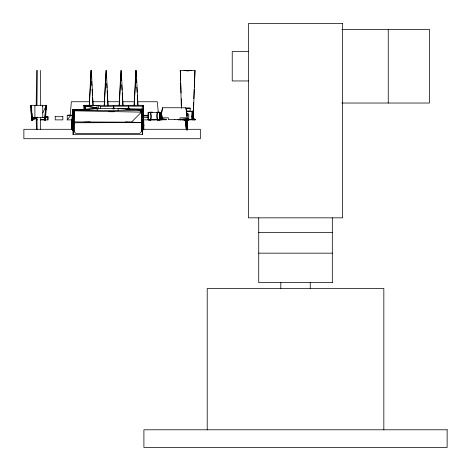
<?xml version="1.0" encoding="UTF-8"?>
<svg xmlns="http://www.w3.org/2000/svg" width="471" height="471" viewBox="0 0 471 471"><rect width="100%" height="100%" fill="white"/><g stroke="black" fill="none" stroke-linecap="round" stroke-linejoin="round"><path stroke-width="0.71" d="M332.308 282.6L332.32 217.838M152.327 112.228L148.194 112.31L148.177 119.728L150.838 119.881M186.822 115.012L187.676 115.112L187.658 118.763L181.953 119.304L188.718 119.881L188.806 114.141L187.069 113.641L186.822 115.012L187.929 115.165M113.646 109.007L113.658 106.187L142.319 106.14L143.508 105.321L143.431 119.911M148.2 112.31L148.165 119.722L150.732 119.881M36.196 105.321L36.591 70.391M36.944 105.321L37.339 70.391M98.592 108.883L98.645 105.321L100.582 106.552L113.658 106.187L114.235 108.978M128.512 109.007L128.554 106.187L129.142 108.978M71.792 128.948L71.356 127.099L72.711 109.496L73.794 109.943L74.077 131.65L75.849 133.423L139.681 133.423L141.453 131.65L141.789 109.908L142.684 109.266L143.337 118.804M84.921 109.672L84.98 106.14L83.691 105.321L83.95 109.596M40.471 129.607L40.712 117.332M74.077 122.766L141.453 122.548L141.653 111.933L139.681 110.373L75.849 110.373L73.794 109.943L73.064 119.828L73.129 134.653L142.43 134.606L141.789 109.908L118.109 108.601L97.42 108.601L73.794 109.943L73.129 134.653M71.686 129.507L72.711 109.496L89.472 109.443M74.077 131.65L74.371 110.809L75.849 110.373M72.793 130.714L73.064 119.828L71.922 120.205L72.493 130.102M193.24 117.956L194.982 70.42L180.263 70.42L181.376 108.248M192.922 120.452L193.157 114.653M193.34 110.302L193.663 102.325M193.816 98.698L194.205 89.272M194.293 87.1L194.982 70.42M188.182 119.293L188.182 119.822L191.385 119.469L191.503 119.822L192.027 110.997M141.765 126.781L142.213 119.828L141.483 120.358L142.407 129.466M62.843 116.702L55.189 116.702M192.969 119.822L192.88 116.29L191.579 116.26L192.58 116.29L192.969 119.822C192.451 117.997 193.864 111.127 192.615 111.174M192.998 117.202L193.917 119.116L194.982 119.322L194.941 119.881L193.599 119.652L192.745 117.803M194.976 119.322L193.917 119.116L192.869 116.767L193.952 119.151L194.982 119.322L194.941 119.881L193.599 119.652L194.941 119.881L194.982 119.322L193.94 119.139L193.01 117.208M143.096 130.067L143.732 121.4L142.566 120.17L141.483 120.358L141.959 122.472M183.337 119.822L183.378 119.234L183.131 119.822M45.463 116.001L45.799 111.733M45.911 110.308L46.305 105.321L30.603 105.321L31.781 120.276L31.498 116.714M184.756 119.822L184.803 119.234L184.573 119.822L182.842 119.381L184.932 119.822L183.896 119.434M70.191 115.289L71.368 101.748L89.731 101.748M45.169 118.139L44.981 120.276L44.539 117.332L46.305 105.321L42.773 112.905M45.422 115.289L45.734 111.733M45.928 109.596L46.305 105.321L45.911 106.658M143.419 129.46L143.79 125.404L143.437 120.27M141.954 109.637L142.319 106.14M45.452 112.61L45.622 111.156M45.964 108.236L46.305 105.321L45.422 120.276L44.539 117.332L33.117 117.332L32.234 120.276L36.944 117.332L37.18 129.607M142.442 114.506L142.118 117.332L142.118 114.394M142.772 111.68L143.508 105.321L93.364 105.321M71.851 129.543L72.246 126.752M72.646 123.961L73.14 120.476L71.922 120.205M141.536 111.586L141.789 109.908L132.881 109.49M183.608 119.822L183.696 119.234L183.802 119.822M42.496 106.734L42.737 105.321L42.773 117.332M162.189 117.827L161.476 113.641L162.495 107.747L185.857 107.771L186.928 113.652L186.216 117.827L180.028 117.827L180.028 119.622L168.377 119.622L168.377 117.827L162.189 117.827L161.594 114.347M183.378 119.234L183.443 119.822M161.476 113.646L162.495 107.753M72.263 122.113L71.356 127.099L72.369 122.913M72.522 120.688L73.429 115.707M73.688 114.282L74.371 110.809L141.453 112.145M32.528 120.276L32.882 118.509M127.965 108.978L128.554 106.187M113.058 108.978L113.658 106.187M72.705 121.518L73.046 120.123M157.12 119.881L159.781 119.722L159.757 112.304L157.467 112.304L156.984 114.73L157.226 119.881M31.486 120.276L32.193 117.921M184.603 119.822L184.903 119.234L184.585 119.822L184.514 119.234M192.58 116.879L192.88 116.29L192.386 111.58L186.104 111.58M153.269 119.764L153.363 119.764M159.651 119.852L157.455 119.84L159.71 119.852L159.516 114.247L161.341 113.641L161.582 115.012L160.741 115.107L160.729 118.745L166.457 119.758L159.61 119.805L159.598 114.141M72.346 119.881L67.247 119.881L70.856 115.289L72.316 115.307M141.653 111.933L131.403 122.195L74.077 121.901M187.658 118.763L181.953 119.758L188.794 119.805M34.424 117.332L33.8 117.85L33.117 117.332M33.435 119.169L34.542 118.433M36.944 117.332L32.234 120.276L31.351 105.321L31.763 108.147M157.373 119.764L157.373 119.469A13.17 13.17 0 0 1 157.373 112.64L157.373 112.345L150.585 112.64A13.17 13.17 0 0 1 150.585 119.469L150.585 119.764M142.43 134.606L141.789 109.908L139.681 110.373L141.012 111.704M159.516 114.247L161.341 113.641M151.032 119.764L148.177 119.728C152.604 121.377 150.802 114.571 150.49 112.304L150.732 112.228M182.165 119.234L182.354 119.822L184.19 119.381M154.688 119.764L155.218 119.764L154.252 119.764M150.49 112.304L150.838 112.228M187.805 70.921L191.155 70.42M36.638 117.438L33.8 117.85L37.079 117.562M191.426 119.469L177.797 119.752L181.082 119.822M161.582 115.012L160.735 115.101L160.746 118.763L166.457 119.304L159.61 119.805M186.545 110.991L190.225 110.991L190.213 108.153L186.322 108.153M143.178 117.803L148.294 117.332M85.316 109.637L84.98 106.14L96.991 105.321L96.991 107.782L84.98 106.14L85.098 109.637M74.077 117.821L73.794 109.943L89.237 109.349M67.247 119.881L67.247 115.289L70.191 115.112M73.794 109.943L97.42 108.601L97.42 110.373M190.213 108.153L186.534 108.165M84.126 122.195L90.032 121.901L90.032 122.195M174.529 119.622L174.876 119.622M159.787 119.734L156.92 119.764M45.287 116.637L46.688 116.702L45.316 116.902M131.75 109.301L142.684 109.266L118.109 108.601L118.109 110.373M125.845 109.29L142.684 109.266M341.887 29.438L429.464 29.438L429.464 103.031L341.887 103.031M248.423 51.516L232.232 51.516L232.232 80.953L248.423 80.953M92.569 101.748L105.163 101.748M107.364 101.748L119.716 101.748M122.401 101.748L134.571 101.748M137.491 101.748L157.326 101.748L158.256 112.298M83.691 105.321L93.052 105.321L91.374 70.391L89.284 105.321L90.956 70.391L91.262 75.484M149.69 112.304L152.522 112.228M156.925 112.228L161.253 112.31L161.253 113.658M158.415 112.228L158.957 112.304L158.609 112.228M67.247 115.289L71.368 115.289M141.895 115.289L148.512 115.289M192.58 116.29L192.88 116.29M45.104 116.643L48.16 116.938L48.16 119.881L40.159 119.881M45.316 116.938L48.16 116.938M160.181 116.938L161.064 116.938L161.064 119.881M186.104 119.293L180.952 119.293L180.952 119.822M40.406 119.587L45.351 119.881M156.802 119.587L150.443 119.881M37.621 119.881L36.226 119.881L36.226 117.673M143.178 119.881L161.447 119.881L161.447 115.289M183.796 119.881L191.45 119.881M73.723 129.301L23.868 129.301L23.868 138.721L200.34 138.721L200.34 129.301L141.777 129.301M258.726 232.556L332.32 232.556M258.726 253.162L332.32 253.162M332.32 282.6L258.726 282.6L258.726 217.838M108.854 111.727L114.712 111.739M141.724 115.943L148.294 116.007M141.453 122.548L125.492 121.901L125.492 122.195M192.333 111.044L193.169 112.169L192.721 111.25M70.856 115.289L72.316 115.424M84.98 106.14L96.991 107.782M184.09 70.42L187.434 70.921M42.696 117.332L44.857 117.715L44.539 117.332L45.128 120.276M184.491 119.822L182.783 119.381L184.932 119.822M157.12 112.228L157.467 112.304M182.836 119.381L184.709 119.822M160.181 116.643L161.064 116.938M141.483 120.358L143.732 121.4L143.855 129.46M142.213 119.828L143.732 121.4M192.939 111.474L193.169 112.169M182.46 119.822L182.212 119.234L182.354 119.822M142.566 120.17L142.872 121.477M143.484 124.097L143.79 125.404L143.419 123.314M143.237 128.112L143.555 129.519M182.389 119.234L182.507 119.822M185.857 107.771L186.928 113.646M141.824 114.241L142.436 117.732M30.809 106.734L30.603 105.321L30.827 108.171M186.386 129.919L185.227 119.811L186.363 129.919M46.658 116.625L46.688 116.938M73.064 119.828L73.717 127.476M31.351 105.321L31.798 111.021M31.969 113.152L32.246 116.714M30.939 109.596L31.333 114.577M136.172 76.214L135.819 70.391L134.147 105.321L136.237 70.391L137.915 105.321L137.302 95.13M136.343 79.122L136.561 82.761M136.826 87.129L137.132 92.222M121.477 80.576L120.864 70.391L119.192 105.321L121.282 70.391L122.96 105.321L122.219 92.952M121.736 84.945L122.042 90.038M106.346 77.668L105.91 70.391L104.238 105.321L106.328 70.391L108.006 105.321L107.135 90.768M106.699 83.491L106.958 87.853M91.609 81.306L91.874 85.669M92.092 89.313L92.44 95.13M92.569 97.314L93.052 105.321M188.647 118.557L188.718 119.881M183.696 119.234L183.725 119.822M186.969 119.811L187.411 129.919M187.181 129.919L186.916 119.811L187.376 129.919M100.582 106.552L100.664 108.707M180.263 70.42L180.64 80.606M180.717 82.79L181.094 92.97M181.306 98.792L181.576 106.069M186.922 119.811L187.105 126.31M36.196 117.332L36.432 129.607M40.318 70.391L40.712 105.321M161.259 115.006L161.276 119.045L161.253 112.31M159.757 112.31L159.763 114.329M34.883 105.321L34.913 117.332M388.251 29.438L388.251 103.031M383.836 429.788L383.836 288.488L207.211 288.488L207.211 429.788M310.242 282.6L310.242 288.346M280.804 282.6L280.804 288.346M188.312 119.293L188.312 119.881M181.082 119.293L181.082 119.881M148.383 116.938L148.383 119.881M141.453 117.821L141.453 131.65M96.29 107.782L96.29 109.254M62.843 116.643L62.843 119.881L55.189 119.881L55.189 116.643M47.412 119.881L47.412 116.938L46.529 116.643L46.529 116.938M47.277 116.643L47.277 116.938M46.688 116.702L45.316 116.743L46.688 116.702M342.623 23.55L248.423 23.55L248.423 217.838L342.623 217.838L342.623 23.55M447.132 429.788L143.908 429.788L143.908 447.45L447.132 447.45L447.132 429.788M45.94 116.702L45.94 116.702M180.305 119.881L180.263 119.322L180.305 119.881"/></g></svg>
